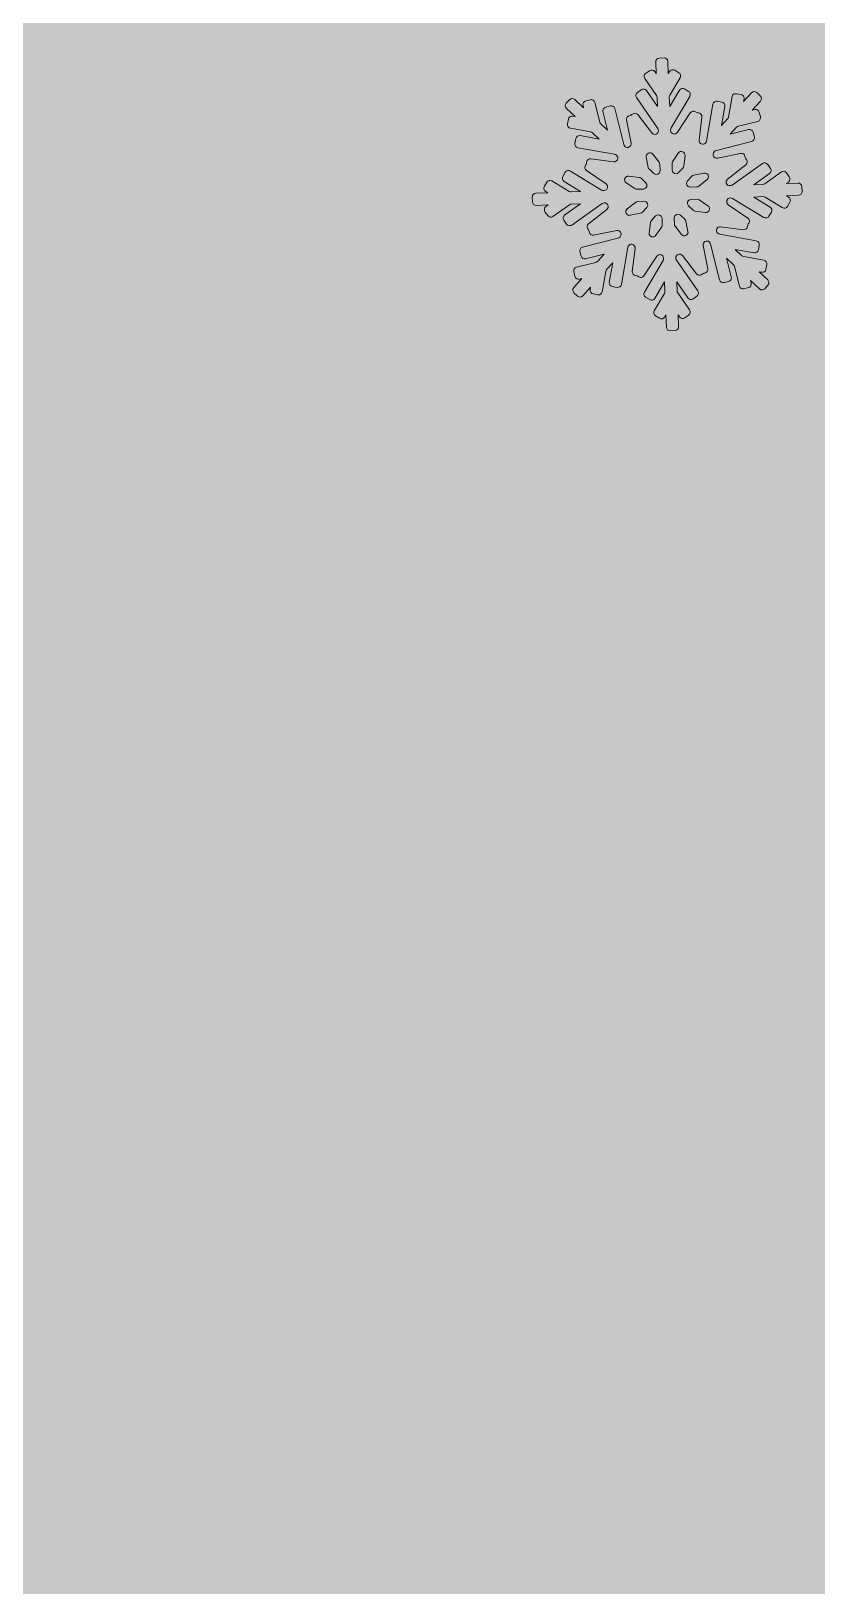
# Model space of a CAD drawing. Header units: millimetres. Extents: x 27 to 196, y -118 to -21.
# Drawn here: x 163.5 to 171.92, y -72.71 to -56.04 of the extents above; entities that cross this region are included whole.
import ezdxf

# ---------------------------------------------------------------- set-up
doc = ezdxf.new("R2010")
doc.units = ezdxf.units.MM
doc.header["$MEASUREMENT"] = 0
doc.layers.add('engraving', color=7, linetype='Continuous')
doc.layers.add('Layer 1', color=7, linetype='Continuous')

msp = doc.modelspace()

# ---------------------------------------------------------------- hatches: boundary and pattern name
at = {"layer": 'Layer 1'}
h = msp.add_hatch(color=2, dxfattribs=at)
h.dxf.hatch_style = 2
edge = h.paths.add_edge_path()
edge.add_spline(control_points=[(177.252, -88.497), (180.383, -85.287), (182.791, -81.667), (184.475, -77.633), (186.158, -73.601), (187.04, -69.511), (187.118, -65.36), (187.195, -61.211), (186.473, -57.139), (184.946, -53.146), (183.419, -49.152), (181.088, -45.59), (177.957, -42.458), (175.295, -39.718), (172.144, -37.448), (168.502, -35.646), (164.862, -33.846), (161.162, -32.945), (157.405, -32.945), (157.405, -32.945), (156.589, -32.945), (156.589, -32.945), (155.913, -32.496), (155.121, -32.21), (154.269, -32.145), (155.774, -31.03), (156.754, -29.246), (156.754, -27.23), (156.754, -23.849), (154.013, -21.109), (150.633, -21.109), (147.252, -21.109), (144.512, -23.849), (144.512, -27.23), (144.512, -29.246), (145.492, -31.03), (146.997, -32.145), (146.145, -32.21), (145.352, -32.496), (144.676, -32.945), (144.676, -32.945), (125.106, -32.945), (125.106, -32.945), (125.106, -32.945), (125.106, -118.094), (125.106, -118.094), (125.106, -118.094), (149.77, -118.094), (149.77, -118.094), (149.77, -118.094), (149.77, -99.772), (149.77, -99.772), (149.77, -99.225), (149.77, -98.559), (149.77, -97.776), (149.77, -96.994), (149.906, -96.406), (150.181, -96.014), (150.455, -95.622), (150.945, -95.584), (151.65, -95.896), (152.354, -96.21), (153.429, -97.149), (154.879, -98.715), (156.327, -100.282), (158.206, -102.611), (160.517, -105.704), (162.825, -108.797), (165.743, -112.926), (169.267, -118.094), (169.267, -118.094), (195.809, -118.094), (195.809, -118.094), (195.809, -118.094), (177.252, -88.497), (177.252, -88.497)], knot_values=[0, 0, 0, 0, 1, 1, 1, 2, 2, 2, 3, 3, 3, 4, 4, 4, 5, 5, 5, 6, 6, 6, 7, 7, 7, 8, 8, 8, 9, 9, 9, 10, 10, 10, 11, 11, 11, 12, 12, 12, 13, 13, 13, 14, 14, 14, 15, 15, 15, 16, 16, 16, 17, 17, 17, 18, 18, 18, 19, 19, 19, 20, 20, 20, 21, 21, 21, 22, 22, 22, 23, 23, 23, 24, 24, 24, 25, 25, 25, 25], degree=3, periodic=1)
edge = h.paths.add_edge_path()
edge.add_spline(control_points=[(146.825, -27.23), (146.825, -25.13), (148.533, -23.422), (150.633, -23.422), (152.732, -23.422), (154.44, -25.13), (154.44, -27.23), (154.44, -29.329), (152.732, -31.037), (150.633, -31.037), (148.533, -31.037), (146.825, -29.329), (146.825, -27.23)], knot_values=[0, 0, 0, 0, 1, 1, 1, 2, 2, 2, 3, 3, 3, 4, 4, 4, 4], degree=3, periodic=1)
edge = h.paths.add_edge_path()
edge.add_spline(control_points=[(160.928, -70.117), (159.36, -71.722), (157.443, -72.524), (155.173, -72.524), (155.173, -72.524), (149.535, -72.524), (149.535, -72.524), (149.535, -72.524), (149.535, -56.199), (149.535, -56.199), (149.535, -56.199), (155.173, -56.199), (155.173, -56.199), (157.443, -56.199), (159.36, -56.983), (160.928, -58.548), (162.493, -60.115), (163.277, -62.033), (163.277, -64.303), (163.277, -66.575), (162.493, -68.513), (160.928, -70.117)], knot_values=[0, 0, 0, 0, 1, 1, 1, 2, 2, 2, 3, 3, 3, 4, 4, 4, 5, 5, 5, 6, 6, 6, 7, 7, 7, 7], degree=3, periodic=1)

# ---------------------------------------------------------------- linework, layer by layer
at = {"layer": 'engraving', "lineweight": 0}
for points, knots in [([(171.762, -57.706), (171.761, -57.684), (171.743, -57.667), (171.721, -57.668), (171.721, -57.668), (171.595, -57.673), (171.595, -57.673), (171.595, -57.673), (171.618, -57.657), (171.618, -57.657), (171.636, -57.644), (171.64, -57.619), (171.628, -57.602), (171.628, -57.602), (171.598, -57.559), (171.598, -57.559), (171.586, -57.541), (171.561, -57.536), (171.543, -57.549), (171.543, -57.549), (171.364, -57.676), (171.364, -57.676), (171.357, -57.68), (171.35, -57.683), (171.342, -57.683), (171.342, -57.683), (171.246, -57.687), (171.246, -57.687), (171.246, -57.687), (171.416, -57.566), (171.416, -57.566), (171.434, -57.554), (171.438, -57.529), (171.426, -57.511), (171.426, -57.511), (171.396, -57.469), (171.396, -57.469), (171.384, -57.451), (171.359, -57.446), (171.341, -57.459), (171.341, -57.459), (171.015, -57.689), (171.015, -57.689), (171.009, -57.694), (171.001, -57.696), (170.994, -57.696), (170.994, -57.696), (170.992, -57.696), (170.992, -57.696), (170.953, -57.698), (170.935, -57.649), (170.966, -57.626), (170.966, -57.626), (171.161, -57.472), (171.161, -57.472), (171.178, -57.458), (171.181, -57.434), (171.168, -57.416), (171.168, -57.416), (171.162, -57.408), (171.162, -57.408), (171.158, -57.403), (171.155, -57.398), (171.154, -57.392), (171.154, -57.392), (171.152, -57.382), (171.152, -57.382), (171.148, -57.36), (171.127, -57.346), (171.106, -57.35), (171.106, -57.35), (170.859, -57.4), (170.859, -57.4), (170.821, -57.407), (170.796, -57.362), (170.822, -57.334), (170.822, -57.334), (170.826, -57.329), (170.826, -57.329), (170.831, -57.324), (170.838, -57.32), (170.846, -57.318), (170.846, -57.318), (171.224, -57.223), (171.224, -57.223), (171.245, -57.217), (171.258, -57.196), (171.253, -57.175), (171.253, -57.175), (171.24, -57.124), (171.24, -57.124), (171.235, -57.103), (171.214, -57.09), (171.192, -57.095), (171.192, -57.095), (170.994, -57.145), (170.994, -57.145), (170.994, -57.145), (171.062, -57.07), (171.062, -57.07), (171.068, -57.065), (171.074, -57.06), (171.082, -57.059), (171.082, -57.059), (171.289, -57.007), (171.289, -57.007), (171.311, -57.001), (171.323, -56.98), (171.318, -56.958), (171.318, -56.958), (171.306, -56.908), (171.306, -56.908), (171.3, -56.887), (171.279, -56.874), (171.258, -56.879), (171.258, -56.879), (171.231, -56.886), (171.231, -56.886), (171.231, -56.886), (171.319, -56.789), (171.319, -56.789), (171.334, -56.773), (171.333, -56.748), (171.317, -56.733), (171.317, -56.733), (171.28, -56.698), (171.28, -56.698), (171.263, -56.683), (171.238, -56.684), (171.223, -56.7), (171.223, -56.7), (171.138, -56.793), (171.138, -56.793), (171.138, -56.793), (171.143, -56.765), (171.143, -56.765), (171.147, -56.744), (171.133, -56.723), (171.111, -56.719), (171.111, -56.719), (171.061, -56.71), (171.061, -56.71), (171.039, -56.706), (171.018, -56.721), (171.015, -56.742), (171.015, -56.742), (170.977, -56.961), (170.977, -56.961), (170.975, -56.968), (170.972, -56.975), (170.967, -56.981), (170.967, -56.981), (170.902, -57.052), (170.902, -57.052), (170.902, -57.052), (170.938, -56.846), (170.938, -56.846), (170.941, -56.824), (170.927, -56.804), (170.906, -56.8), (170.906, -56.8), (170.855, -56.791), (170.855, -56.791), (170.834, -56.787), (170.813, -56.801), (170.809, -56.823), (170.809, -56.823), (170.74, -57.22), (170.74, -57.22), (170.739, -57.227), (170.735, -57.234), (170.73, -57.24), (170.73, -57.24), (170.73, -57.24), (170.73, -57.24), (170.704, -57.268), (170.657, -57.247), (170.662, -57.208), (170.662, -57.208), (170.692, -56.961), (170.692, -56.961), (170.694, -56.939), (170.679, -56.92), (170.657, -56.917), (170.657, -56.917), (170.648, -56.916), (170.648, -56.916), (170.642, -56.915), (170.636, -56.913), (170.631, -56.909), (170.631, -56.909), (170.623, -56.904), (170.623, -56.904), (170.604, -56.891), (170.579, -56.896), (170.567, -56.915), (170.567, -56.915), (170.429, -57.124), (170.429, -57.124), (170.408, -57.157), (170.358, -57.143), (170.356, -57.104), (170.356, -57.104), (170.356, -57.1), (170.356, -57.1), (170.356, -57.092), (170.357, -57.084), (170.361, -57.078), (170.361, -57.078), (170.562, -56.739), (170.562, -56.739), (170.573, -56.72), (170.567, -56.696), (170.549, -56.685), (170.549, -56.685), (170.505, -56.658), (170.505, -56.658), (170.486, -56.647), (170.462, -56.653), (170.45, -56.672), (170.45, -56.672), (170.346, -56.848), (170.346, -56.848), (170.346, -56.848), (170.342, -56.747), (170.342, -56.747), (170.341, -56.739), (170.343, -56.732), (170.347, -56.725), (170.347, -56.725), (170.457, -56.539), (170.457, -56.539), (170.468, -56.52), (170.462, -56.496), (170.444, -56.485), (170.444, -56.485), (170.4, -56.458), (170.4, -56.458), (170.381, -56.447), (170.357, -56.453), (170.345, -56.472), (170.345, -56.472), (170.331, -56.495), (170.331, -56.495), (170.331, -56.495), (170.326, -56.364), (170.326, -56.364), (170.325, -56.342), (170.307, -56.325), (170.285, -56.326), (170.285, -56.326), (170.234, -56.328), (170.234, -56.328), (170.212, -56.328), (170.195, -56.347), (170.196, -56.369), (170.196, -56.369), (170.201, -56.496), (170.201, -56.496), (170.201, -56.496), (170.185, -56.473), (170.185, -56.473), (170.173, -56.455), (170.148, -56.451), (170.13, -56.464), (170.13, -56.464), (170.088, -56.493), (170.088, -56.493), (170.07, -56.506), (170.066, -56.53), (170.078, -56.548), (170.078, -56.548), (170.204, -56.73), (170.204, -56.73), (170.209, -56.736), (170.211, -56.744), (170.211, -56.751), (170.211, -56.751), (170.215, -56.849), (170.215, -56.849), (170.215, -56.849), (170.097, -56.677), (170.097, -56.677), (170.084, -56.659), (170.059, -56.655), (170.041, -56.668), (170.041, -56.668), (170, -56.697), (170, -56.697), (169.982, -56.71), (169.977, -56.734), (169.99, -56.752), (169.99, -56.752), (170.219, -57.083), (170.219, -57.083), (170.223, -57.089), (170.225, -57.097), (170.226, -57.104), (170.226, -57.104), (170.226, -57.105), (170.226, -57.105), (170.227, -57.144), (170.178, -57.161), (170.155, -57.131), (170.155, -57.131), (170.004, -56.935), (170.004, -56.935), (169.991, -56.918), (169.965, -56.915), (169.948, -56.928), (169.948, -56.928), (169.941, -56.934), (169.941, -56.934), (169.936, -56.938), (169.93, -56.941), (169.924, -56.942), (169.924, -56.942), (169.915, -56.944), (169.915, -56.944), (169.893, -56.948), (169.879, -56.969), (169.883, -56.99), (169.883, -56.99), (169.932, -57.239), (169.932, -57.239), (169.94, -57.277), (169.895, -57.302), (169.866, -57.276), (169.866, -57.276), (169.864, -57.274), (169.864, -57.274), (169.858, -57.269), (169.854, -57.262), (169.853, -57.254), (169.853, -57.254), (169.758, -56.87), (169.758, -56.87), (169.752, -56.849), (169.731, -56.836), (169.709, -56.841), (169.709, -56.841), (169.66, -56.854), (169.66, -56.854), (169.639, -56.859), (169.626, -56.881), (169.631, -56.902), (169.631, -56.902), (169.681, -57.102), (169.681, -57.102), (169.681, -57.102), (169.607, -57.034), (169.607, -57.034), (169.602, -57.029), (169.598, -57.022), (169.596, -57.014), (169.596, -57.014), (169.544, -56.804), (169.544, -56.804), (169.539, -56.782), (169.517, -56.769), (169.496, -56.775), (169.496, -56.775), (169.446, -56.787), (169.446, -56.787), (169.425, -56.792), (169.412, -56.814), (169.417, -56.835), (169.417, -56.835), (169.424, -56.862), (169.424, -56.862), (169.424, -56.862), (169.329, -56.773), (169.329, -56.773), (169.313, -56.758), (169.287, -56.759), (169.272, -56.776), (169.272, -56.776), (169.238, -56.813), (169.238, -56.813), (169.223, -56.83), (169.224, -56.854), (169.24, -56.869), (169.24, -56.869), (169.333, -56.956), (169.333, -56.956), (169.333, -56.956), (169.306, -56.951), (169.306, -56.951), (169.284, -56.948), (169.263, -56.962), (169.26, -56.984), (169.26, -56.984), (169.251, -57.035), (169.251, -57.035), (169.247, -57.056), (169.261, -57.077), (169.283, -57.081), (169.283, -57.081), (169.498, -57.12), (169.498, -57.12), (169.506, -57.121), (169.513, -57.124), (169.518, -57.13), (169.518, -57.13), (169.59, -57.196), (169.59, -57.196), (169.59, -57.196), (169.386, -57.16), (169.386, -57.16), (169.364, -57.156), (169.344, -57.17), (169.34, -57.192), (169.34, -57.192), (169.331, -57.243), (169.331, -57.243), (169.327, -57.264), (169.341, -57.285), (169.363, -57.289), (169.363, -57.289), (169.755, -57.36), (169.755, -57.36), (169.763, -57.361), (169.77, -57.364), (169.775, -57.37), (169.775, -57.37), (169.777, -57.371), (169.777, -57.371), (169.805, -57.398), (169.783, -57.445), (169.745, -57.44), (169.745, -57.44), (169.501, -57.409), (169.501, -57.409), (169.479, -57.406), (169.459, -57.421), (169.456, -57.443), (169.456, -57.443), (169.455, -57.453), (169.455, -57.453), (169.454, -57.459), (169.452, -57.465), (169.449, -57.47), (169.449, -57.47), (169.443, -57.479), (169.443, -57.479), (169.431, -57.497), (169.436, -57.521), (169.454, -57.534), (169.454, -57.534), (169.664, -57.676), (169.664, -57.676), (169.696, -57.698), (169.682, -57.747), (169.644, -57.749), (169.644, -57.749), (169.639, -57.749), (169.639, -57.749), (169.631, -57.749), (169.623, -57.747), (169.616, -57.743), (169.616, -57.743), (169.282, -57.539), (169.282, -57.539), (169.263, -57.528), (169.238, -57.534), (169.227, -57.553), (169.227, -57.553), (169.201, -57.597), (169.201, -57.597), (169.19, -57.616), (169.196, -57.64), (169.214, -57.651), (169.214, -57.651), (169.39, -57.759), (169.39, -57.759), (169.39, -57.759), (169.29, -57.762), (169.29, -57.762), (169.282, -57.763), (169.274, -57.761), (169.268, -57.757), (169.268, -57.757), (169.084, -57.645), (169.084, -57.645), (169.066, -57.634), (169.041, -57.64), (169.03, -57.659), (169.03, -57.659), (169.003, -57.703), (169.003, -57.703), (168.992, -57.722), (168.998, -57.746), (169.017, -57.757), (169.017, -57.757), (169.041, -57.772), (169.041, -57.772), (169.041, -57.772), (168.911, -57.777), (168.911, -57.777), (168.889, -57.778), (168.872, -57.797), (168.873, -57.818), (168.873, -57.818), (168.875, -57.87), (168.875, -57.87), (168.876, -57.892), (168.894, -57.909), (168.916, -57.908), (168.916, -57.908), (169.042, -57.903), (169.042, -57.903), (169.042, -57.903), (169.019, -57.92), (169.019, -57.92), (169.001, -57.933), (168.997, -57.957), (169.009, -57.975), (169.009, -57.975), (169.039, -58.017), (169.039, -58.017), (169.051, -58.036), (169.076, -58.04), (169.094, -58.027), (169.094, -58.027), (169.273, -57.901), (169.273, -57.901), (169.279, -57.896), (169.287, -57.894), (169.295, -57.894), (169.295, -57.894), (169.391, -57.89), (169.391, -57.89), (169.391, -57.89), (169.221, -58.01), (169.221, -58.01), (169.203, -58.023), (169.199, -58.047), (169.211, -58.065), (169.211, -58.065), (169.24, -58.108), (169.24, -58.108), (169.253, -58.126), (169.278, -58.13), (169.296, -58.118), (169.296, -58.118), (169.622, -57.887), (169.622, -57.887), (169.628, -57.883), (169.636, -57.88), (169.643, -57.88), (169.643, -57.88), (169.645, -57.88), (169.645, -57.88), (169.684, -57.879), (169.701, -57.927), (169.671, -57.951), (169.671, -57.951), (169.476, -58.105), (169.476, -58.105), (169.459, -58.118), (169.456, -58.143), (169.469, -58.16), (169.469, -58.16), (169.475, -58.168), (169.475, -58.168), (169.479, -58.173), (169.481, -58.179), (169.483, -58.185), (169.483, -58.185), (169.485, -58.195), (169.485, -58.195), (169.489, -58.216), (169.51, -58.23), (169.531, -58.226), (169.531, -58.226), (169.778, -58.177), (169.778, -58.177), (169.816, -58.169), (169.841, -58.214), (169.815, -58.243), (169.815, -58.243), (169.811, -58.247), (169.811, -58.247), (169.806, -58.253), (169.799, -58.257), (169.791, -58.259), (169.791, -58.259), (169.413, -58.354), (169.413, -58.354), (169.392, -58.359), (169.379, -58.381), (169.384, -58.402), (169.384, -58.402), (169.397, -58.452), (169.397, -58.452), (169.402, -58.473), (169.423, -58.486), (169.445, -58.481), (169.445, -58.481), (169.643, -58.431), (169.643, -58.431), (169.643, -58.431), (169.575, -58.506), (169.575, -58.506), (169.569, -58.512), (169.563, -58.516), (169.555, -58.518), (169.555, -58.518), (169.348, -58.57), (169.348, -58.57), (169.326, -58.575), (169.313, -58.597), (169.319, -58.618), (169.319, -58.618), (169.331, -58.668), (169.331, -58.668), (169.336, -58.69), (169.358, -58.703), (169.379, -58.697), (169.379, -58.697), (169.406, -58.691), (169.406, -58.691), (169.406, -58.691), (169.318, -58.788), (169.318, -58.788), (169.303, -58.804), (169.304, -58.829), (169.32, -58.844), (169.32, -58.844), (169.357, -58.879), (169.357, -58.879), (169.374, -58.894), (169.399, -58.893), (169.414, -58.877), (169.414, -58.877), (169.499, -58.783), (169.499, -58.783), (169.499, -58.783), (169.494, -58.811), (169.494, -58.811), (169.49, -58.833), (169.504, -58.853), (169.526, -58.857), (169.526, -58.857), (169.576, -58.866), (169.576, -58.866), (169.598, -58.87), (169.619, -58.856), (169.622, -58.834), (169.622, -58.834), (169.66, -58.616), (169.66, -58.616), (169.662, -58.608), (169.665, -58.601), (169.67, -58.596), (169.67, -58.596), (169.735, -58.524), (169.735, -58.524), (169.735, -58.524), (169.699, -58.731), (169.699, -58.731), (169.696, -58.752), (169.71, -58.773), (169.731, -58.777), (169.731, -58.777), (169.781, -58.786), (169.781, -58.786), (169.803, -58.79), (169.824, -58.775), (169.828, -58.754), (169.828, -58.754), (169.897, -58.357), (169.897, -58.357), (169.898, -58.349), (169.901, -58.342), (169.907, -58.337), (169.907, -58.337), (169.907, -58.337), (169.907, -58.337), (169.933, -58.308), (169.98, -58.33), (169.975, -58.368), (169.975, -58.368), (169.945, -58.615), (169.945, -58.615), (169.943, -58.637), (169.958, -58.657), (169.98, -58.66), (169.98, -58.66), (169.989, -58.661), (169.989, -58.661), (169.995, -58.662), (170.001, -58.664), (170.006, -58.667), (170.006, -58.667), (170.014, -58.673), (170.014, -58.673), (170.033, -58.685), (170.057, -58.68), (170.07, -58.662), (170.07, -58.662), (170.208, -58.452), (170.208, -58.452), (170.229, -58.42), (170.279, -58.434), (170.281, -58.472), (170.281, -58.472), (170.281, -58.477), (170.281, -58.477), (170.281, -58.484), (170.28, -58.492), (170.276, -58.499), (170.276, -58.499), (170.075, -58.837), (170.075, -58.837), (170.064, -58.856), (170.07, -58.88), (170.088, -58.892), (170.088, -58.892), (170.132, -58.918), (170.132, -58.918), (170.151, -58.93), (170.175, -58.924), (170.187, -58.905), (170.187, -58.905), (170.291, -58.728), (170.291, -58.728), (170.291, -58.728), (170.295, -58.83), (170.295, -58.83), (170.296, -58.837), (170.294, -58.845), (170.29, -58.852), (170.29, -58.852), (170.18, -59.037), (170.18, -59.037), (170.169, -59.056), (170.175, -59.08), (170.193, -59.092), (170.193, -59.092), (170.237, -59.118), (170.237, -59.118), (170.256, -59.13), (170.28, -59.124), (170.292, -59.105), (170.292, -59.105), (170.306, -59.081), (170.306, -59.081), (170.306, -59.081), (170.311, -59.213), (170.311, -59.213), (170.312, -59.235), (170.33, -59.252), (170.352, -59.251), (170.352, -59.251), (170.403, -59.249), (170.403, -59.249), (170.425, -59.248), (170.442, -59.23), (170.441, -59.208), (170.441, -59.208), (170.436, -59.081), (170.436, -59.081), (170.436, -59.081), (170.451, -59.103), (170.451, -59.103), (170.464, -59.121), (170.489, -59.126), (170.507, -59.113), (170.507, -59.113), (170.549, -59.083), (170.549, -59.083), (170.567, -59.071), (170.571, -59.046), (170.559, -59.028), (170.559, -59.028), (170.433, -58.846), (170.433, -58.846), (170.428, -58.84), (170.426, -58.833), (170.426, -58.825), (170.426, -58.825), (170.422, -58.728), (170.422, -58.728), (170.422, -58.728), (170.54, -58.899), (170.54, -58.899), (170.553, -58.917), (170.578, -58.922), (170.596, -58.909), (170.596, -58.909), (170.637, -58.879), (170.637, -58.879), (170.655, -58.867), (170.66, -58.842), (170.647, -58.824), (170.647, -58.824), (170.418, -58.493), (170.418, -58.493), (170.414, -58.487), (170.412, -58.48), (170.411, -58.472), (170.411, -58.472), (170.411, -58.472), (170.411, -58.472), (170.41, -58.433), (170.459, -58.415), (170.482, -58.446), (170.482, -58.446), (170.633, -58.641), (170.633, -58.641), (170.646, -58.659), (170.672, -58.662), (170.689, -58.648), (170.689, -58.648), (170.696, -58.642), (170.696, -58.642), (170.701, -58.639), (170.707, -58.636), (170.713, -58.635), (170.713, -58.635), (170.722, -58.633), (170.722, -58.633), (170.744, -58.628), (170.758, -58.608), (170.754, -58.586), (170.754, -58.586), (170.705, -58.337), (170.705, -58.337), (170.697, -58.299), (170.742, -58.274), (170.771, -58.3), (170.771, -58.3), (170.773, -58.303), (170.773, -58.303), (170.779, -58.308), (170.783, -58.315), (170.784, -58.322), (170.784, -58.322), (170.879, -58.706), (170.879, -58.706), (170.885, -58.727), (170.906, -58.74), (170.928, -58.735), (170.928, -58.735), (170.977, -58.723), (170.977, -58.723), (170.998, -58.717), (171.011, -58.696), (171.006, -58.675), (171.006, -58.675), (170.956, -58.474), (170.956, -58.474), (170.956, -58.474), (171.03, -58.543), (171.03, -58.543), (171.035, -58.548), (171.039, -58.555), (171.041, -58.562), (171.041, -58.562), (171.093, -58.773), (171.093, -58.773), (171.098, -58.794), (171.12, -58.807), (171.141, -58.802), (171.141, -58.802), (171.191, -58.789), (171.191, -58.789), (171.212, -58.784), (171.225, -58.763), (171.22, -58.741), (171.22, -58.741), (171.213, -58.714), (171.213, -58.714), (171.213, -58.714), (171.308, -58.803), (171.308, -58.803), (171.324, -58.818), (171.35, -58.817), (171.365, -58.801), (171.365, -58.801), (171.399, -58.763), (171.399, -58.763), (171.414, -58.747), (171.413, -58.722), (171.397, -58.707), (171.397, -58.707), (171.304, -58.62), (171.304, -58.62), (171.304, -58.62), (171.331, -58.625), (171.331, -58.625), (171.353, -58.629), (171.373, -58.614), (171.377, -58.593), (171.377, -58.593), (171.386, -58.542), (171.386, -58.542), (171.39, -58.52), (171.376, -58.5), (171.354, -58.496), (171.354, -58.496), (171.139, -58.457), (171.139, -58.457), (171.131, -58.456), (171.124, -58.452), (171.119, -58.447), (171.119, -58.447), (171.047, -58.38), (171.047, -58.38), (171.047, -58.38), (171.251, -58.417), (171.251, -58.417), (171.273, -58.421), (171.293, -58.406), (171.297, -58.385), (171.297, -58.385), (171.306, -58.334), (171.306, -58.334), (171.31, -58.312), (171.296, -58.292), (171.274, -58.288), (171.274, -58.288), (170.882, -58.217), (170.882, -58.217), (170.874, -58.216), (170.867, -58.212), (170.862, -58.207), (170.862, -58.207), (170.86, -58.205), (170.86, -58.205), (170.832, -58.179), (170.854, -58.132), (170.892, -58.137), (170.892, -58.137), (171.136, -58.168), (171.136, -58.168), (171.158, -58.171), (171.178, -58.155), (171.181, -58.133), (171.181, -58.133), (171.182, -58.123), (171.182, -58.123), (171.183, -58.117), (171.185, -58.111), (171.188, -58.106), (171.188, -58.106), (171.194, -58.098), (171.194, -58.098), (171.206, -58.079), (171.201, -58.055), (171.183, -58.043), (171.183, -58.043), (170.973, -57.9), (170.973, -57.9), (170.941, -57.879), (170.955, -57.829), (170.993, -57.828), (170.993, -57.828), (170.998, -57.828), (170.998, -57.828), (171.006, -57.827), (171.014, -57.829), (171.02, -57.833), (171.02, -57.833), (171.355, -58.037), (171.355, -58.037), (171.374, -58.049), (171.399, -58.043), (171.41, -58.024), (171.41, -58.024), (171.436, -57.979), (171.436, -57.979), (171.447, -57.961), (171.441, -57.936), (171.423, -57.925), (171.423, -57.925), (171.247, -57.818), (171.247, -57.818), (171.247, -57.818), (171.347, -57.814), (171.347, -57.814), (171.355, -57.814), (171.363, -57.816), (171.369, -57.82), (171.369, -57.82), (171.553, -57.931), (171.553, -57.931), (171.571, -57.943), (171.596, -57.937), (171.607, -57.918), (171.607, -57.918), (171.634, -57.873), (171.634, -57.873), (171.645, -57.855), (171.639, -57.831), (171.62, -57.819), (171.62, -57.819), (171.596, -57.804), (171.596, -57.804), (171.596, -57.804), (171.726, -57.799), (171.726, -57.799), (171.748, -57.798), (171.765, -57.78), (171.764, -57.758), (171.764, -57.758), (171.762, -57.706), (171.762, -57.706)], [0, 0, 0, 0, 1, 1, 1, 2, 2, 2, 3, 3, 3, 4, 4, 4, 5, 5, 5, 6, 6, 6, 7, 7, 7, 8, 8, 8, 9, 9, 9, 10, 10, 10, 11, 11, 11, 12, 12, 12, 13, 13, 13, 14, 14, 14, 15, 15, 15, 16, 16, 16, 17, 17, 17, 18, 18, 18, 19, 19, 19, 20, 20, 20, 21, 21, 21, 22, 22, 22, 23, 23, 23, 24, 24, 24, 25, 25, 25, 26, 26, 26, 27, 27, 27, 28, 28, 28, 29, 29, 29, 30, 30, 30, 31, 31, 31, 32, 32, 32, 33, 33, 33, 34, 34, 34, 35, 35, 35, 36, 36, 36, 37, 37, 37, 38, 38, 38, 39, 39, 39, 40, 40, 40, 41, 41, 41, 42, 42, 42, 43, 43, 43, 44, 44, 44, 45, 45, 45, 46, 46, 46, 47, 47, 47, 48, 48, 48, 49, 49, 49, 50, 50, 50, 51, 51, 51, 52, 52, 52, 53, 53, 53, 54, 54, 54, 55, 55, 55, 56, 56, 56, 57, 57, 57, 58, 58, 58, 59, 59, 59, 60, 60, 60, 61, 61, 61, 62, 62, 62, 63, 63, 63, 64, 64, 64, 65, 65, 65, 66, 66, 66, 67, 67, 67, 68, 68, 68, 69, 69, 69, 70, 70, 70, 71, 71, 71, 72, 72, 72, 73, 73, 73, 74, 74, 74, 75, 75, 75, 76, 76, 76, 77, 77, 77, 78, 78, 78, 79, 79, 79, 80, 80, 80, 81, 81, 81, 82, 82, 82, 83, 83, 83, 84, 84, 84, 85, 85, 85, 86, 86, 86, 87, 87, 87, 88, 88, 88, 89, 89, 89, 90, 90, 90, 91, 91, 91, 92, 92, 92, 93, 93, 93, 94, 94, 94, 95, 95, 95, 96, 96, 96, 97, 97, 97, 98, 98, 98, 99, 99, 99, 100, 100, 100, 101, 101, 101, 102, 102, 102, 103, 103, 103, 104, 104, 104, 105, 105, 105, 106, 106, 106, 107, 107, 107, 108, 108, 108, 109, 109, 109, 110, 110, 110, 111, 111, 111, 112, 112, 112, 113, 113, 113, 114, 114, 114, 115, 115, 115, 116, 116, 116, 117, 117, 117, 118, 118, 118, 119, 119, 119, 120, 120, 120, 121, 121, 121, 122, 122, 122, 123, 123, 123, 124, 124, 124, 125, 125, 125, 126, 126, 126, 127, 127, 127, 128, 128, 128, 129, 129, 129, 130, 130, 130, 131, 131, 131, 132, 132, 132, 133, 133, 133, 134, 134, 134, 135, 135, 135, 136, 136, 136, 137, 137, 137, 138, 138, 138, 139, 139, 139, 140, 140, 140, 141, 141, 141, 142, 142, 142, 143, 143, 143, 144, 144, 144, 145, 145, 145, 146, 146, 146, 147, 147, 147, 148, 148, 148, 149, 149, 149, 150, 150, 150, 151, 151, 151, 152, 152, 152, 153, 153, 153, 154, 154, 154, 155, 155, 155, 156, 156, 156, 157, 157, 157, 158, 158, 158, 159, 159, 159, 160, 160, 160, 161, 161, 161, 162, 162, 162, 163, 163, 163, 164, 164, 164, 165, 165, 165, 166, 166, 166, 167, 167, 167, 168, 168, 168, 169, 169, 169, 170, 170, 170, 171, 171, 171, 172, 172, 172, 173, 173, 173, 174, 174, 174, 175, 175, 175, 176, 176, 176, 177, 177, 177, 178, 178, 178, 179, 179, 179, 180, 180, 180, 181, 181, 181, 182, 182, 182, 183, 183, 183, 184, 184, 184, 185, 185, 185, 186, 186, 186, 187, 187, 187, 188, 188, 188, 189, 189, 189, 190, 190, 190, 191, 191, 191, 192, 192, 192, 193, 193, 193, 194, 194, 194, 195, 195, 195, 196, 196, 196, 197, 197, 197, 198, 198, 198, 199, 199, 199, 200, 200, 200, 201, 201, 201, 202, 202, 202, 203, 203, 203, 204, 204, 204, 205, 205, 205, 206, 206, 206, 207, 207, 207, 208, 208, 208, 209, 209, 209, 210, 210, 210, 211, 211, 211, 212, 212, 212, 213, 213, 213, 214, 214, 214, 215, 215, 215, 216, 216, 216, 217, 217, 217, 218, 218, 218, 219, 219, 219, 220, 220, 220, 221, 221, 221, 222, 222, 222, 223, 223, 223, 224, 224, 224, 225, 225, 225, 226, 226, 226, 227, 227, 227, 228, 228, 228, 229, 229, 229, 230, 230, 230, 231, 231, 231, 232, 232, 232, 233, 233, 233, 234, 234, 234, 235, 235, 235, 236, 236, 236, 237, 237, 237, 238, 238, 238, 239, 239, 239, 240, 240, 240, 241, 241, 241, 242, 242, 242, 243, 243, 243, 244, 244, 244, 245, 245, 245, 246, 246, 246, 247, 247, 247, 248, 248, 248, 249, 249, 249, 250, 250, 250, 251, 251, 251, 252, 252, 252, 253, 253, 253, 254, 254, 254, 255, 255, 255, 256, 256, 256, 257, 257, 257, 258, 258, 258, 259, 259, 259, 260, 260, 260, 261, 261, 261, 262, 262, 262, 263, 263, 263, 264, 264, 264, 265, 265, 265, 266, 266, 266, 267, 267, 267, 268, 268, 268, 269, 269, 269, 270, 270, 270, 271, 271, 271, 272, 272, 272, 273, 273, 273, 274, 274, 274, 275, 275, 275, 276, 276, 276, 277, 277, 277, 278, 278, 278, 279, 279, 279, 280, 280, 280, 281, 281, 281, 282, 282, 282, 283, 283, 283, 284, 284, 284, 285, 285, 285, 286, 286, 286, 287, 287, 287, 288, 288, 288, 289, 289, 289, 290, 290, 290, 291, 291, 291, 292, 292, 292, 293, 293, 293, 294, 294, 294, 295, 295, 295, 296, 296, 296, 297, 297, 297, 298, 298, 298, 299, 299, 299, 300, 300, 300, 301, 301, 301, 302, 302, 302, 303, 303, 303, 304, 304, 304, 305, 305, 305, 306, 306, 306, 307, 307, 307, 308, 308, 308, 309, 309, 309, 310, 310, 310, 311, 311, 311, 312, 312, 312, 313, 313, 313, 314, 314, 314, 315, 315, 315, 316, 316, 316, 317, 317, 317, 318, 318, 318, 319, 319, 319, 320, 320, 320, 321, 321, 321, 322, 322, 322, 323, 323, 323, 324, 324, 324, 325, 325, 325, 326, 326, 326, 327, 327, 327, 328, 328, 328, 329, 329, 329, 330, 330, 330, 331, 331, 331, 332, 332, 332, 333, 333, 333, 334, 334, 334, 335, 335, 335, 336, 336, 336, 336]), ([(170.166, -57.359), (170.166, -57.359), (170.232, -57.445), (170.232, -57.445), (170.237, -57.452), (170.24, -57.46), (170.24, -57.468), (170.24, -57.468), (170.243, -57.535), (170.243, -57.535), (170.244, -57.571), (170.202, -57.59), (170.176, -57.566), (170.176, -57.566), (170.128, -57.521), (170.128, -57.521), (170.122, -57.515), (170.118, -57.508), (170.117, -57.5), (170.117, -57.5), (170.095, -57.391), (170.095, -57.391), (170.087, -57.35), (170.14, -57.326), (170.166, -57.359)], [0, 0, 0, 0, 1, 1, 1, 2, 2, 2, 3, 3, 3, 4, 4, 4, 5, 5, 5, 6, 6, 6, 7, 7, 7, 8, 8, 8, 8]), ([(170.373, -57.53), (170.373, -57.53), (170.371, -57.463), (170.371, -57.463), (170.37, -57.455), (170.373, -57.447), (170.377, -57.44), (170.377, -57.44), (170.438, -57.348), (170.438, -57.348), (170.461, -57.313), (170.515, -57.333), (170.51, -57.375), (170.51, -57.375), (170.497, -57.485), (170.497, -57.485), (170.496, -57.493), (170.492, -57.501), (170.487, -57.507), (170.487, -57.507), (170.442, -57.556), (170.442, -57.556), (170.418, -57.582), (170.375, -57.566), (170.373, -57.53)], [0, 0, 0, 0, 1, 1, 1, 2, 2, 2, 3, 3, 3, 4, 4, 4, 5, 5, 5, 6, 6, 6, 7, 7, 7, 8, 8, 8, 8]), ([(169.974, -57.728), (169.974, -57.728), (169.881, -57.665), (169.881, -57.665), (169.846, -57.642), (169.867, -57.588), (169.908, -57.593), (169.908, -57.593), (170.018, -57.607), (170.018, -57.607), (170.026, -57.608), (170.034, -57.611), (170.04, -57.617), (170.04, -57.617), (170.09, -57.664), (170.09, -57.664), (170.115, -57.688), (170.099, -57.731), (170.064, -57.732), (170.064, -57.732), (169.998, -57.735), (169.998, -57.735), (169.99, -57.735), (169.981, -57.733), (169.974, -57.728)], [0, 0, 0, 0, 1, 1, 1, 2, 2, 2, 3, 3, 3, 4, 4, 4, 5, 5, 5, 6, 6, 6, 7, 7, 7, 8, 8, 8, 8]), ([(170.536, -57.646), (170.536, -57.646), (170.582, -57.596), (170.582, -57.596), (170.588, -57.59), (170.595, -57.586), (170.604, -57.584), (170.604, -57.584), (170.713, -57.563), (170.713, -57.563), (170.754, -57.554), (170.778, -57.607), (170.745, -57.633), (170.745, -57.633), (170.657, -57.702), (170.657, -57.702), (170.651, -57.707), (170.643, -57.71), (170.634, -57.71), (170.634, -57.71), (170.567, -57.713), (170.567, -57.713), (170.532, -57.714), (170.513, -57.673), (170.536, -57.646)], [0, 0, 0, 0, 1, 1, 1, 2, 2, 2, 3, 3, 3, 4, 4, 4, 5, 5, 5, 6, 6, 6, 7, 7, 7, 8, 8, 8, 8]), ([(170.101, -57.93), (170.101, -57.93), (170.055, -57.98), (170.055, -57.98), (170.049, -57.986), (170.042, -57.991), (170.033, -57.992), (170.033, -57.992), (169.924, -58.014), (169.924, -58.014), (169.883, -58.022), (169.859, -57.97), (169.892, -57.944), (169.892, -57.944), (169.98, -57.875), (169.98, -57.875), (169.986, -57.869), (169.994, -57.866), (170.003, -57.866), (170.003, -57.866), (170.07, -57.864), (170.07, -57.864), (170.105, -57.862), (170.124, -57.904), (170.101, -57.93)], [0, 0, 0, 0, 1, 1, 1, 2, 2, 2, 3, 3, 3, 4, 4, 4, 5, 5, 5, 6, 6, 6, 7, 7, 7, 8, 8, 8, 8]), ([(170.264, -58.046), (170.264, -58.046), (170.266, -58.113), (170.266, -58.113), (170.267, -58.121), (170.264, -58.13), (170.26, -58.137), (170.26, -58.137), (170.199, -58.228), (170.199, -58.228), (170.176, -58.263), (170.122, -58.243), (170.127, -58.202), (170.127, -58.202), (170.14, -58.091), (170.14, -58.091), (170.141, -58.083), (170.145, -58.076), (170.15, -58.07), (170.15, -58.07), (170.195, -58.021), (170.195, -58.021), (170.219, -57.995), (170.262, -58.011), (170.264, -58.046)], [0, 0, 0, 0, 1, 1, 1, 2, 2, 2, 3, 3, 3, 4, 4, 4, 5, 5, 5, 6, 6, 6, 7, 7, 7, 8, 8, 8, 8]), ([(170.471, -58.218), (170.471, -58.218), (170.405, -58.131), (170.405, -58.131), (170.4, -58.125), (170.397, -58.117), (170.397, -58.108), (170.397, -58.108), (170.394, -58.041), (170.394, -58.041), (170.393, -58.006), (170.435, -57.986), (170.461, -58.011), (170.461, -58.011), (170.509, -58.055), (170.509, -58.055), (170.515, -58.061), (170.519, -58.069), (170.52, -58.077), (170.52, -58.077), (170.542, -58.186), (170.542, -58.186), (170.55, -58.227), (170.497, -58.251), (170.471, -58.218)], [0, 0, 0, 0, 1, 1, 1, 2, 2, 2, 3, 3, 3, 4, 4, 4, 5, 5, 5, 6, 6, 6, 7, 7, 7, 8, 8, 8, 8]), ([(170.663, -57.848), (170.663, -57.848), (170.756, -57.911), (170.756, -57.911), (170.79, -57.935), (170.77, -57.989), (170.729, -57.984), (170.729, -57.984), (170.619, -57.97), (170.619, -57.97), (170.611, -57.969), (170.603, -57.965), (170.597, -57.959), (170.597, -57.959), (170.547, -57.913), (170.547, -57.913), (170.522, -57.889), (170.538, -57.845), (170.573, -57.844), (170.573, -57.844), (170.639, -57.841), (170.639, -57.841), (170.647, -57.841), (170.656, -57.844), (170.663, -57.848)], [0, 0, 0, 0, 1, 1, 1, 2, 2, 2, 3, 3, 3, 4, 4, 4, 5, 5, 5, 6, 6, 6, 7, 7, 7, 8, 8, 8, 8])]:
    msp.add_open_spline(points, degree=3, knots=knots, dxfattribs=at)
at = {"layer": 'Layer 1', "lineweight": 0}
msp.add_open_spline([(177.252, -88.497), (180.383, -85.287), (182.791, -81.667), (184.475, -77.633), (186.158, -73.601), (187.04, -69.511), (187.118, -65.36), (187.195, -61.211), (186.473, -57.139), (184.946, -53.146), (183.419, -49.152), (181.088, -45.59), (177.957, -42.458), (175.295, -39.718), (172.144, -37.448), (168.502, -35.646), (164.862, -33.846), (161.162, -32.945), (157.405, -32.945), (157.405, -32.945), (156.589, -32.945), (156.589, -32.945), (155.913, -32.496), (155.121, -32.21), (154.269, -32.145), (155.774, -31.03), (156.754, -29.246), (156.754, -27.23), (156.754, -23.849), (154.013, -21.109), (150.633, -21.109), (147.252, -21.109), (144.512, -23.849), (144.512, -27.23), (144.512, -29.246), (145.492, -31.03), (146.997, -32.145), (146.145, -32.21), (145.352, -32.496), (144.676, -32.945), (144.676, -32.945), (125.106, -32.945), (125.106, -32.945), (125.106, -32.945), (125.106, -118.094), (125.106, -118.094), (125.106, -118.094), (149.77, -118.094), (149.77, -118.094), (149.77, -118.094), (149.77, -99.772), (149.77, -99.772), (149.77, -99.225), (149.77, -98.559), (149.77, -97.776), (149.77, -96.994), (149.906, -96.406), (150.181, -96.014), (150.455, -95.622), (150.945, -95.584), (151.65, -95.896), (152.354, -96.21), (153.429, -97.149), (154.879, -98.715), (156.327, -100.282), (158.206, -102.611), (160.517, -105.704), (162.825, -108.797), (165.743, -112.926), (169.267, -118.094), (169.267, -118.094), (195.809, -118.094), (195.809, -118.094), (195.809, -118.094), (177.252, -88.497), (177.252, -88.497)], degree=3, knots=[0, 0, 0, 0, 1, 1, 1, 2, 2, 2, 3, 3, 3, 4, 4, 4, 5, 5, 5, 6, 6, 6, 7, 7, 7, 8, 8, 8, 9, 9, 9, 10, 10, 10, 11, 11, 11, 12, 12, 12, 13, 13, 13, 14, 14, 14, 15, 15, 15, 16, 16, 16, 17, 17, 17, 18, 18, 18, 19, 19, 19, 20, 20, 20, 21, 21, 21, 22, 22, 22, 23, 23, 23, 24, 24, 24, 25, 25, 25, 25], dxfattribs=at)

doc.saveas('drawing.dxf')
